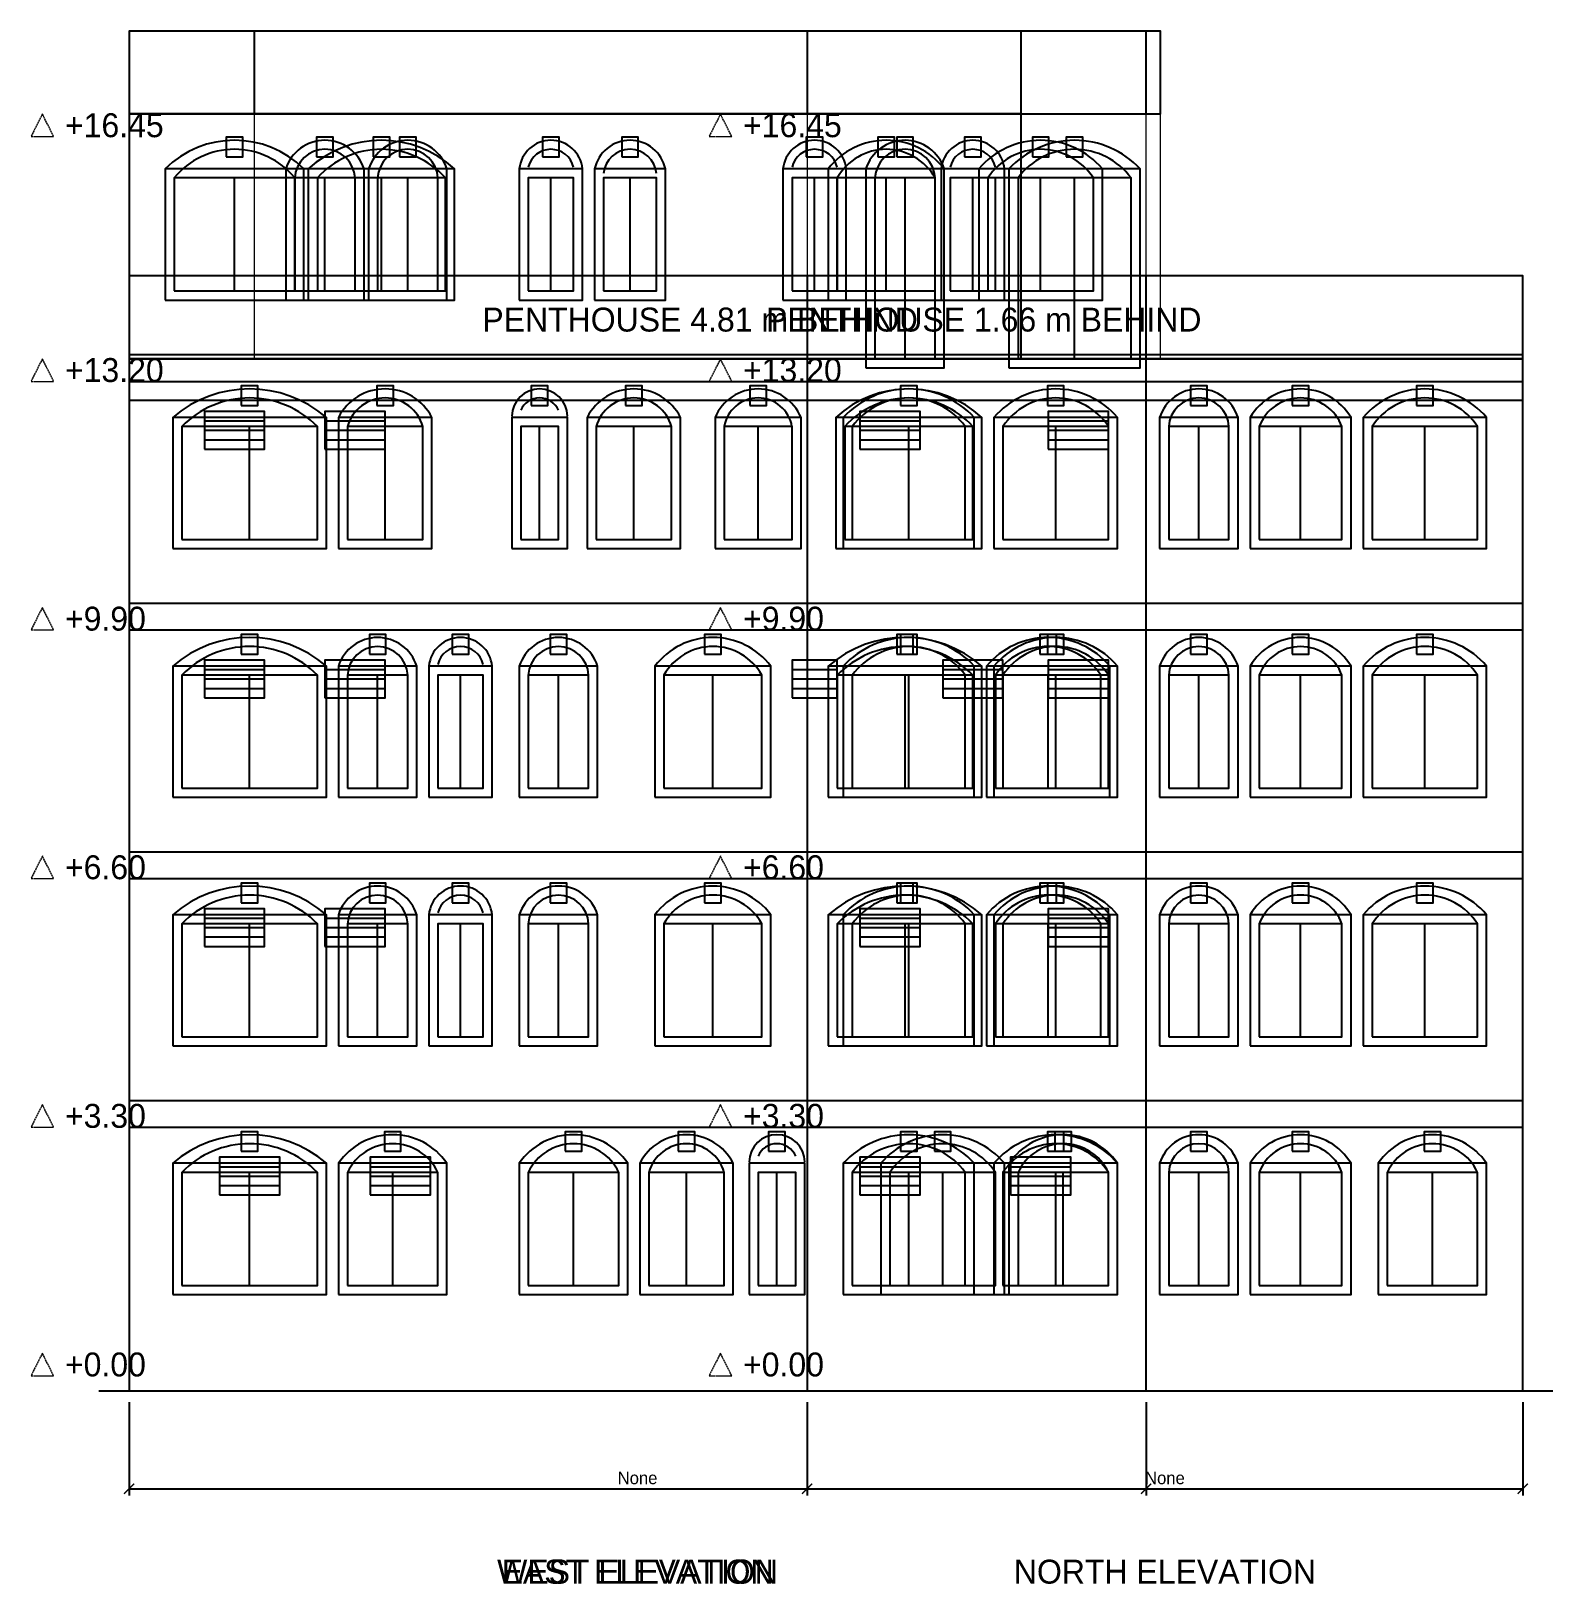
# Model space of a CAD drawing. Header units: millimetres. Extents: x 2200 to 22400, y -3063 to 17550.
import ezdxf
from ezdxf.enums import TextEntityAlignment as Align

# ---------------------------------------------------------------- set-up
doc = ezdxf.new("R2010")
doc.units = ezdxf.units.MM
doc.header["$LTSCALE"] = 20
doc.linetypes.add('DASHED', pattern=[1.524, 1.27, -0.254])
for name, color, linetype, lineweight in [('A-ANNO-DIMS', 5, 'CONTINUOUS', 13), ('A-ANNO-SYMB', 5, 'DASHED', 13), ('A-ANNO-TEXT', 7, 'CONTINUOUS', 13), ('A-FLOR', 7, 'CONTINUOUS', 25), ('A-FURN', 6, 'CONTINUOUS', 13)]:
    doc.layers.add(name, color=color, linetype=linetype, lineweight=lineweight)
doc.dimstyles.new('ARCH', dxfattribs={"dimtxt": 2.2, "dimasz": 1.8, "dimexe": 1.2, "dimexo": 2, "dimgap": 0.8, "dimtad": 1, "dimlfac": 0.001, "dimblk": 'ARCHTICK', "dimcen": 2.5, "dimazin": 3, "dimtfac": 1, "dimtmove": 0, "dimatfit": 3})

# ---------------------------------------------------------------- blocks, each defined once
blk = doc.blocks.new('_ARCHTICK')
at = {"color": 0, "linetype": 'BYBLOCK', "const_width": 0.15}
blk.add_lwpolyline([(-0.5, -0.5), (0.5, 0.5)], dxfattribs=at)

msp = doc.modelspace()

# ---------------------------------------------------------------- linework, layer by layer
at = {"layer": 'A-ANNO-SYMB'}
for points in [[(2350, 16450), (2200, 16150), (2500, 16150)], [(2350, 16450), (2200, 16150), (2500, 16150)], [(11350, 16450), (11200, 16150), (11500, 16150)], [(2350, 13200), (2200, 12900), (2500, 12900)], [(2350, 13200), (2200, 12900), (2500, 12900)], [(11350, 13200), (11200, 12900), (11500, 12900)], [(2350, 9900), (2200, 9600), (2500, 9600)], [(2350, 9900), (2200, 9600), (2500, 9600)], [(11350, 9900), (11200, 9600), (11500, 9600)], [(2350, 6600), (2200, 6300), (2500, 6300)], [(2350, 6600), (2200, 6300), (2500, 6300)], [(11350, 6600), (11200, 6300), (11500, 6300)], [(2350, 3300), (2200, 3000), (2500, 3000)], [(2350, 3300), (2200, 3000), (2500, 3000)], [(11350, 3300), (11200, 3000), (11500, 3000)], [(2350, 0), (2200, -300), (2500, -300)], [(2350, 0), (2200, -300), (2500, -300)], [(11350, 0), (11200, -300), (11500, -300)]]:
    msp.add_lwpolyline(points, close=True, dxfattribs=at)
at = {"layer": 'A-FLOR'}
for p, q in [((4900, 14100), (4900, 15600)), ((6100, 14100), (6100, 15600)), ((6850, 14100), (6850, 15600)), ((7200, 14100), (7200, 15600)), ((9100, 14100), (9100, 15600)), ((10150, 14100), (10150, 15600)), ((12600, 14100), (12600, 15600)), ((13550, 14100), (13550, 15600)), ((13800, 13200), (13800, 15600)), ((14700, 14100), (14700, 15600)), ((15600, 14100), (15600, 15600)), ((16050, 13200), (16050, 15600)), ((4500, 12375), (5300, 12375)), ((6100, 12375), (6900, 12375)), ((13200, 12375), (14000, 12375)), ((15700, 12375), (16500, 12375)), ((4500, 12250), (5300, 12250)), ((5100, 10800), (5100, 12300)), ((6100, 12250), (6900, 12250)), ((6900, 10800), (6900, 12300)), ((8950, 10800), (8950, 12300)), ((10200, 10800), (10200, 12300)), ((11850, 10800), (11850, 12300)), ((13200, 12250), (14000, 12250)), ((13850, 10800), (13850, 12300)), ((13850, 10800), (13850, 12300)), ((15700, 12250), (16500, 12250)), ((15800, 10800), (15800, 12300)), ((17700, 10800), (17700, 12300)), ((19050, 10800), (19050, 12300)), ((20700, 10800), (20700, 12300)), ((4500, 12125), (5300, 12125)), ((6100, 12125), (6900, 12125)), ((13200, 12125), (14000, 12125)), ((15700, 12125), (16500, 12125)), ((4500, 9075), (5300, 9075)), ((6100, 9075), (6900, 9075)), ((12300, 9075), (12900, 9075)), ((14300, 9075), (15100, 9075)), ((15700, 9075), (16500, 9075)), ((4500, 8950), (5300, 8950)), ((5100, 7500), (5100, 9000)), ((6100, 8950), (6900, 8950)), ((6800, 7500), (6800, 9000)), ((7900, 7500), (7900, 9000)), ((9200, 7500), (9200, 9000)), ((11250, 7500), (11250, 9000)), ((12300, 8950), (12900, 8950)), ((13800, 7500), (13800, 9000)), ((13850, 7500), (13850, 9000)), ((14300, 8950), (15100, 8950)), ((15700, 7500), (15700, 9000)), ((15700, 8950), (16500, 8950)), ((15800, 7500), (15800, 9000)), ((17700, 7500), (17700, 9000)), ((19050, 7500), (19050, 9000)), ((20700, 7500), (20700, 9000)), ((4500, 8825), (5300, 8825)), ((6100, 8825), (6900, 8825)), ((12300, 8825), (12900, 8825)), ((14300, 8825), (15100, 8825)), ((15700, 8825), (16500, 8825)), ((4500, 5775), (5300, 5775)), ((6100, 5775), (6900, 5775)), ((13200, 5775), (14000, 5775)), ((15700, 5775), (16500, 5775)), ((4500, 5650), (5300, 5650)), ((5100, 4200), (5100, 5700)), ((6100, 5650), (6900, 5650)), ((6800, 4200), (6800, 5700)), ((7900, 4200), (7900, 5700)), ((9200, 4200), (9200, 5700)), ((11250, 4200), (11250, 5700)), ((13200, 5650), (14000, 5650)), ((13800, 4200), (13800, 5700)), ((13850, 4200), (13850, 5700)), ((15700, 4200), (15700, 5700)), ((15700, 5650), (16500, 5650)), ((15800, 4200), (15800, 5700)), ((17700, 4200), (17700, 5700)), ((19050, 4200), (19050, 5700)), ((20700, 4200), (20700, 5700)), ((4500, 5525), (5300, 5525)), ((6100, 5525), (6900, 5525)), ((13200, 5525), (14000, 5525)), ((15700, 5525), (16500, 5525)), ((4700, 2475), (5500, 2475)), ((6700, 2475), (7500, 2475)), ((13200, 2475), (14000, 2475)), ((15200, 2475), (16000, 2475)), ((4700, 2350), (5500, 2350)), ((5100, 900), (5100, 2400)), ((6700, 2350), (7500, 2350)), ((7000, 900), (7000, 2400)), ((9400, 900), (9400, 2400)), ((10900, 900), (10900, 2400)), ((12100, 900), (12100, 2400)), ((13200, 2350), (14000, 2350)), ((13850, 900), (13850, 2400)), ((14300, 900), (14300, 2400)), ((15200, 2350), (16000, 2350)), ((15800, 900), (15800, 2400)), ((15900, 900), (15900, 2400)), ((17700, 900), (17700, 2400)), ((19050, 900), (19050, 2400)), ((20800, 900), (20800, 2400)), ((4700, 2225), (5500, 2225)), ((6700, 2225), (7500, 2225)), ((13200, 2225), (14000, 2225)), ((15200, 2225), (16000, 2225)), ((3100, -500), (17400, -500)), ((3100, -500), (17400, -500)), ((12100, -500), (22400, -500))]:
    msp.add_line(p, q, dxfattribs=at)
for points in [[(3500, 16450), (15340, 16450), (15340, 17550), (3500, 17550)], [(5160, 16450), (17000, 16450), (17000, 17550), (5160, 17550)], [(12500, 16450), (17190, 16450), (17190, 17550), (12500, 17550)], [(3500, 13200), (15340, 13200), (15340, 16450), (3500, 16450)], [(4790, 15880), (5010, 15880), (5010, 16140), (4790, 16140)], [(5990, 15880), (6210, 15880), (6210, 16140), (5990, 16140)], [(6740, 15880), (6960, 15880), (6960, 16140), (6740, 16140)], [(7090, 15880), (7310, 15880), (7310, 16140), (7090, 16140)], [(8990, 15880), (9210, 15880), (9210, 16140), (8990, 16140)], [(10040, 15880), (10260, 15880), (10260, 16140), (10040, 16140)], [(12490, 15880), (12710, 15880), (12710, 16140), (12490, 16140)], [(13440, 15880), (13660, 15880), (13660, 16140), (13440, 16140)], [(13690, 15880), (13910, 15880), (13910, 16140), (13690, 16140)], [(14590, 15880), (14810, 15880), (14810, 16140), (14590, 16140)], [(15490, 15880), (15710, 15880), (15710, 16140), (15490, 16140)], [(15940, 15880), (16160, 15880), (16160, 16140), (15940, 16140)], [(3980, 13980), (5820, 13980), (5820, 15720), (3980, 15720)], [(5580, 13980), (6620, 13980), (6620, 15720), (5580, 15720)], [(5880, 13980), (7820, 13980), (7820, 15720), (5880, 15720)], [(6680, 13980), (7720, 13980), (7720, 15720), (6680, 15720)], [(8680, 13980), (9520, 13980), (9520, 15720), (8680, 15720)], [(9680, 13980), (10620, 13980), (10620, 15720), (9680, 15720)], [(12180, 13980), (13020, 13980), (13020, 15720), (12180, 15720)], [(12780, 13980), (14320, 13980), (14320, 15720), (12780, 15720)], [(13280, 13080), (14320, 13080), (14320, 15720), (13280, 15720)], [(14280, 13980), (15120, 13980), (15120, 15720), (14280, 15720)], [(14780, 13980), (16420, 13980), (16420, 15720), (14780, 15720)], [(15180, 13080), (16920, 13080), (16920, 15720), (15180, 15720)], [(4100, 14100), (5700, 14100), (5700, 15600), (4100, 15600)], [(5700, 14100), (6500, 14100), (6500, 15600), (5700, 15600)], [(6000, 14100), (7700, 14100), (7700, 15600), (6000, 15600)], [(6800, 14100), (7600, 14100), (7600, 15600), (6800, 15600)], [(8800, 14100), (9400, 14100), (9400, 15600), (8800, 15600)], [(9800, 14100), (10500, 14100), (10500, 15600), (9800, 15600)], [(12300, 14100), (12900, 14100), (12900, 15600), (12300, 15600)], [(12900, 14100), (14200, 14100), (14200, 15600), (12900, 15600)], [(13400, 13200), (14200, 13200), (14200, 15600), (13400, 15600)], [(14400, 14100), (15000, 14100), (15000, 15600), (14400, 15600)], [(14900, 14100), (16300, 14100), (16300, 15600), (14900, 15600)], [(15300, 13200), (16800, 13200), (16800, 15600), (15300, 15600)], [(3500, 13200), (17000, 13200), (17000, 14300), (3500, 14300)], [(3500, 13200), (17000, 13200), (17000, 14300), (3500, 14300)], [(12500, 13200), (22000, 13200), (22000, 14300), (12500, 14300)], [(3500, 12900), (17000, 12900), (17000, 13250), (3500, 13250)], [(3500, 12900), (17000, 12900), (17000, 13250), (3500, 13250)], [(3500, -500), (17000, -500), (17000, 13200), (3500, 13200)], [(3500, 12650), (17000, 12650), (17000, 13200), (3500, 13200)], [(3500, -500), (17000, -500), (17000, 13200), (3500, 13200)], [(3500, 12650), (17000, 12650), (17000, 13200), (3500, 13200)], [(12500, 12900), (22000, 12900), (22000, 13250), (12500, 13250)], [(12500, -500), (22000, -500), (22000, 13200), (12500, 13200)], [(12500, 12650), (22000, 12650), (22000, 13200), (12500, 13200)], [(4990, 12580), (5210, 12580), (5210, 12840), (4990, 12840)], [(6790, 12580), (7010, 12580), (7010, 12840), (6790, 12840)], [(8840, 12580), (9060, 12580), (9060, 12840), (8840, 12840)], [(10090, 12580), (10310, 12580), (10310, 12840), (10090, 12840)], [(11740, 12580), (11960, 12580), (11960, 12840), (11740, 12840)], [(13740, 12580), (13960, 12580), (13960, 12840), (13740, 12840)], [(13740, 12580), (13960, 12580), (13960, 12840), (13740, 12840)], [(15690, 12580), (15910, 12580), (15910, 12840), (15690, 12840)], [(17590, 12580), (17810, 12580), (17810, 12840), (17590, 12840)], [(18940, 12580), (19160, 12580), (19160, 12840), (18940, 12840)], [(20590, 12580), (20810, 12580), (20810, 12840), (20590, 12840)], [(4080, 10680), (6120, 10680), (6120, 12420), (4080, 12420)], [(4500, 12000), (5300, 12000), (5300, 12500), (4500, 12500)], [(6100, 12000), (6900, 12000), (6900, 12500), (6100, 12500)], [(6280, 10680), (7520, 10680), (7520, 12420), (6280, 12420)], [(8580, 10680), (9320, 10680), (9320, 12420), (8580, 12420)], [(9580, 10680), (10820, 10680), (10820, 12420), (9580, 12420)], [(11280, 10680), (12420, 10680), (12420, 12420), (11280, 12420)], [(12880, 10680), (14820, 10680), (14820, 12420), (12880, 12420)], [(12980, 10680), (14720, 10680), (14720, 12420), (12980, 12420)], [(13200, 12000), (14000, 12000), (14000, 12500), (13200, 12500)], [(14980, 10680), (16620, 10680), (16620, 12420), (14980, 12420)], [(15700, 12000), (16500, 12000), (16500, 12500), (15700, 12500)], [(17180, 10680), (18220, 10680), (18220, 12420), (17180, 12420)], [(18380, 10680), (19720, 10680), (19720, 12420), (18380, 12420)], [(19880, 10680), (21520, 10680), (21520, 12420), (19880, 12420)], [(4200, 10800), (6000, 10800), (6000, 12300), (4200, 12300)], [(6400, 10800), (7400, 10800), (7400, 12300), (6400, 12300)], [(8700, 10800), (9200, 10800), (9200, 12300), (8700, 12300)], [(9700, 10800), (10700, 10800), (10700, 12300), (9700, 12300)], [(11400, 10800), (12300, 10800), (12300, 12300), (11400, 12300)], [(13000, 10800), (14700, 10800), (14700, 12300), (13000, 12300)], [(13100, 10800), (14600, 10800), (14600, 12300), (13100, 12300)], [(15100, 10800), (16500, 10800), (16500, 12300), (15100, 12300)], [(17300, 10800), (18100, 10800), (18100, 12300), (17300, 12300)], [(18500, 10800), (19600, 10800), (19600, 12300), (18500, 12300)], [(20000, 10800), (21400, 10800), (21400, 12300), (20000, 12300)], [(3500, 9600), (17000, 9600), (17000, 9950), (3500, 9950)], [(3500, 9600), (17000, 9600), (17000, 9950), (3500, 9950)], [(12500, 9600), (22000, 9600), (22000, 9950), (12500, 9950)], [(4990, 9280), (5210, 9280), (5210, 9540), (4990, 9540)], [(6690, 9280), (6910, 9280), (6910, 9540), (6690, 9540)], [(7790, 9280), (8010, 9280), (8010, 9540), (7790, 9540)], [(9090, 9280), (9310, 9280), (9310, 9540), (9090, 9540)], [(11140, 9280), (11360, 9280), (11360, 9540), (11140, 9540)], [(13690, 9280), (13910, 9280), (13910, 9540), (13690, 9540)], [(13740, 9280), (13960, 9280), (13960, 9540), (13740, 9540)], [(15590, 9280), (15810, 9280), (15810, 9540), (15590, 9540)], [(15690, 9280), (15910, 9280), (15910, 9540), (15690, 9540)], [(17590, 9280), (17810, 9280), (17810, 9540), (17590, 9540)], [(18940, 9280), (19160, 9280), (19160, 9540), (18940, 9540)], [(20590, 9280), (20810, 9280), (20810, 9540), (20590, 9540)], [(4080, 7380), (6120, 7380), (6120, 9120), (4080, 9120)], [(4500, 8700), (5300, 8700), (5300, 9200), (4500, 9200)], [(6100, 8700), (6900, 8700), (6900, 9200), (6100, 9200)], [(6280, 7380), (7320, 7380), (7320, 9120), (6280, 9120)], [(7480, 7380), (8320, 7380), (8320, 9120), (7480, 9120)], [(8680, 7380), (9720, 7380), (9720, 9120), (8680, 9120)], [(10480, 7380), (12020, 7380), (12020, 9120), (10480, 9120)], [(12300, 8700), (12900, 8700), (12900, 9200), (12300, 9200)], [(12780, 7380), (14820, 7380), (14820, 9120), (12780, 9120)], [(12980, 7380), (14720, 7380), (14720, 9120), (12980, 9120)], [(14300, 8700), (15100, 8700), (15100, 9200), (14300, 9200)], [(14880, 7380), (16520, 7380), (16520, 9120), (14880, 9120)], [(14980, 7380), (16620, 7380), (16620, 9120), (14980, 9120)], [(15700, 8700), (16500, 8700), (16500, 9200), (15700, 9200)], [(17180, 7380), (18220, 7380), (18220, 9120), (17180, 9120)], [(18380, 7380), (19720, 7380), (19720, 9120), (18380, 9120)], [(19880, 7380), (21520, 7380), (21520, 9120), (19880, 9120)], [(4200, 7500), (6000, 7500), (6000, 9000), (4200, 9000)], [(6400, 7500), (7200, 7500), (7200, 9000), (6400, 9000)], [(7600, 7500), (8200, 7500), (8200, 9000), (7600, 9000)], [(8800, 7500), (9600, 7500), (9600, 9000), (8800, 9000)], [(10600, 7500), (11900, 7500), (11900, 9000), (10600, 9000)], [(12900, 7500), (14700, 7500), (14700, 9000), (12900, 9000)], [(13100, 7500), (14600, 7500), (14600, 9000), (13100, 9000)], [(15000, 7500), (16400, 7500), (16400, 9000), (15000, 9000)], [(15100, 7500), (16500, 7500), (16500, 9000), (15100, 9000)], [(17300, 7500), (18100, 7500), (18100, 9000), (17300, 9000)], [(18500, 7500), (19600, 7500), (19600, 9000), (18500, 9000)], [(20000, 7500), (21400, 7500), (21400, 9000), (20000, 9000)], [(3500, 6300), (17000, 6300), (17000, 6650), (3500, 6650)], [(3500, 6300), (17000, 6300), (17000, 6650), (3500, 6650)], [(12500, 6300), (22000, 6300), (22000, 6650), (12500, 6650)], [(4990, 5980), (5210, 5980), (5210, 6240), (4990, 6240)], [(6690, 5980), (6910, 5980), (6910, 6240), (6690, 6240)], [(7790, 5980), (8010, 5980), (8010, 6240), (7790, 6240)], [(9090, 5980), (9310, 5980), (9310, 6240), (9090, 6240)], [(11140, 5980), (11360, 5980), (11360, 6240), (11140, 6240)], [(13690, 5980), (13910, 5980), (13910, 6240), (13690, 6240)], [(13740, 5980), (13960, 5980), (13960, 6240), (13740, 6240)], [(15590, 5980), (15810, 5980), (15810, 6240), (15590, 6240)], [(15690, 5980), (15910, 5980), (15910, 6240), (15690, 6240)], [(17590, 5980), (17810, 5980), (17810, 6240), (17590, 6240)], [(18940, 5980), (19160, 5980), (19160, 6240), (18940, 6240)], [(20590, 5980), (20810, 5980), (20810, 6240), (20590, 6240)], [(4080, 4080), (6120, 4080), (6120, 5820), (4080, 5820)], [(4500, 5400), (5300, 5400), (5300, 5900), (4500, 5900)], [(6100, 5400), (6900, 5400), (6900, 5900), (6100, 5900)], [(6280, 4080), (7320, 4080), (7320, 5820), (6280, 5820)], [(7480, 4080), (8320, 4080), (8320, 5820), (7480, 5820)], [(8680, 4080), (9720, 4080), (9720, 5820), (8680, 5820)], [(10480, 4080), (12020, 4080), (12020, 5820), (10480, 5820)], [(12780, 4080), (14820, 4080), (14820, 5820), (12780, 5820)], [(12980, 4080), (14720, 4080), (14720, 5820), (12980, 5820)], [(13200, 5400), (14000, 5400), (14000, 5900), (13200, 5900)], [(14880, 4080), (16520, 4080), (16520, 5820), (14880, 5820)], [(14980, 4080), (16620, 4080), (16620, 5820), (14980, 5820)], [(15700, 5400), (16500, 5400), (16500, 5900), (15700, 5900)], [(17180, 4080), (18220, 4080), (18220, 5820), (17180, 5820)], [(18380, 4080), (19720, 4080), (19720, 5820), (18380, 5820)], [(19880, 4080), (21520, 4080), (21520, 5820), (19880, 5820)], [(4200, 4200), (6000, 4200), (6000, 5700), (4200, 5700)], [(6400, 4200), (7200, 4200), (7200, 5700), (6400, 5700)], [(7600, 4200), (8200, 4200), (8200, 5700), (7600, 5700)], [(8800, 4200), (9600, 4200), (9600, 5700), (8800, 5700)], [(10600, 4200), (11900, 4200), (11900, 5700), (10600, 5700)], [(12900, 4200), (14700, 4200), (14700, 5700), (12900, 5700)], [(13100, 4200), (14600, 4200), (14600, 5700), (13100, 5700)], [(15000, 4200), (16400, 4200), (16400, 5700), (15000, 5700)], [(15100, 4200), (16500, 4200), (16500, 5700), (15100, 5700)], [(17300, 4200), (18100, 4200), (18100, 5700), (17300, 5700)], [(18500, 4200), (19600, 4200), (19600, 5700), (18500, 5700)], [(20000, 4200), (21400, 4200), (21400, 5700), (20000, 5700)], [(3500, 3000), (17000, 3000), (17000, 3350), (3500, 3350)], [(3500, 3000), (17000, 3000), (17000, 3350), (3500, 3350)], [(12500, 3000), (22000, 3000), (22000, 3350), (12500, 3350)], [(4990, 2680), (5210, 2680), (5210, 2940), (4990, 2940)], [(6890, 2680), (7110, 2680), (7110, 2940), (6890, 2940)], [(9290, 2680), (9510, 2680), (9510, 2940), (9290, 2940)], [(10790, 2680), (11010, 2680), (11010, 2940), (10790, 2940)], [(11990, 2680), (12210, 2680), (12210, 2940), (11990, 2940)], [(13740, 2680), (13960, 2680), (13960, 2940), (13740, 2940)], [(14190, 2680), (14410, 2680), (14410, 2940), (14190, 2940)], [(15690, 2680), (15910, 2680), (15910, 2940), (15690, 2940)], [(15790, 2680), (16010, 2680), (16010, 2940), (15790, 2940)], [(17590, 2680), (17810, 2680), (17810, 2940), (17590, 2940)], [(18940, 2680), (19160, 2680), (19160, 2940), (18940, 2940)], [(20690, 2680), (20910, 2680), (20910, 2940), (20690, 2940)], [(4080, 780), (6120, 780), (6120, 2520), (4080, 2520)], [(4700, 2100), (5500, 2100), (5500, 2600), (4700, 2600)], [(6280, 780), (7720, 780), (7720, 2520), (6280, 2520)], [(6700, 2100), (7500, 2100), (7500, 2600), (6700, 2600)], [(8680, 780), (10120, 780), (10120, 2520), (8680, 2520)], [(10280, 780), (11520, 780), (11520, 2520), (10280, 2520)], [(11730, 780), (12470, 780), (12470, 2520), (11730, 2520)], [(12980, 780), (14720, 780), (14720, 2520), (12980, 2520)], [(13200, 2100), (14000, 2100), (14000, 2600), (13200, 2600)], [(13480, 780), (15120, 780), (15120, 2520), (13480, 2520)], [(14980, 780), (16620, 780), (16620, 2520), (14980, 2520)], [(15180, 780), (16620, 780), (16620, 2520), (15180, 2520)], [(15200, 2100), (16000, 2100), (16000, 2600), (15200, 2600)], [(17180, 780), (18220, 780), (18220, 2520), (17180, 2520)], [(18380, 780), (19720, 780), (19720, 2520), (18380, 2520)], [(20080, 780), (21520, 780), (21520, 2520), (20080, 2520)], [(4200, 900), (6000, 900), (6000, 2400), (4200, 2400)], [(6400, 900), (7600, 900), (7600, 2400), (6400, 2400)], [(8800, 900), (10000, 900), (10000, 2400), (8800, 2400)], [(10400, 900), (11400, 900), (11400, 2400), (10400, 2400)], [(11850, 900), (12350, 900), (12350, 2400), (11850, 2400)], [(13100, 900), (14600, 900), (14600, 2400), (13100, 2400)], [(13600, 900), (15000, 900), (15000, 2400), (13600, 2400)], [(15100, 900), (16500, 900), (16500, 2400), (15100, 2400)], [(15300, 900), (16500, 900), (16500, 2400), (15300, 2400)], [(17300, 900), (18100, 900), (18100, 2400), (17300, 2400)], [(18500, 900), (19600, 900), (19600, 2400), (18500, 2400)], [(20200, 900), (21400, 900), (21400, 2400), (20200, 2400)]]:
    msp.add_lwpolyline(points, close=True, dxfattribs=at)
for centre, radius, start, end in [((4900, 14796.316), 1303.684, 45.1144933, 134.8855067), ((6100, 15554.211), 545.789, 17.6836291, 162.3163709), ((6850, 14671.974), 1428.026, 47.2142193, 132.7857807), ((7200, 15554.211), 545.789, 17.6836291, 162.3163709), ((9100, 15677.895), 422.105, 5.7248105, 174.2751895), ((10150, 15619.342), 480.658, 12.0881843, 167.9118157), ((12600, 15677.895), 422.105, 5.7248105, 174.2751895), ((13550, 15129.868), 970.132, 37.4667233, 142.5332767), ((13800, 15554.211), 545.789, 17.6836291, 162.3163709), ((14700, 15677.895), 422.105, 5.7248105, 174.2751895), ((15600, 15025.263), 1074.737, 40.2726069, 139.7273931), ((16050, 14914.079), 1185.921, 42.8103589, 137.1896411), ((4900, 14947.895), 1032.105, 39.1845638, 140.8154362), ((6100, 15579.474), 400.526, 2.9376014, 177.0623986), ((6850, 14839.342), 1140.658, 41.8250954, 138.1749046), ((7200, 15579.474), 400.526, 2.9376014, 177.0623986), ((9100, 15671.579), 308.421, 13.4196736, 166.5803264), ((10150, 15628.816), 351.184, 4.7065937, 175.2934063), ((12600, 15671.579), 308.421, 13.4196736, 166.5803264), ((13550, 15234.079), 745.921, 29.3775735, 150.6224265), ((13800, 15579.474), 400.526, 2.9376014, 177.0623986), ((14700, 15671.579), 308.421, 13.4196736, 166.5803264), ((15600, 15145.263), 834.737, 33.0087228, 146.9912772), ((16050, 15049.868), 930.132, 36.2603738, 143.7396262), ((5100, 11241.053), 1558.947, 49.1343426, 130.8656574), ((6900, 12104.211), 695.789, 26.9914666, 153.0085334), ((8950, 12429.868), 370.132, 1.5277969, 178.4722031), ((10200, 12104.211), 695.789, 26.9914666, 153.0085334), ((11850, 12182.5), 617.5, 22.6198649, 157.3801351), ((13850, 11371.974), 1428.026, 47.2142193, 132.7857807), ((13850, 11614.079), 1185.921, 42.8103589, 137.1896411), ((15800, 11725.263), 1074.737, 40.2726069, 139.7273931), ((17700, 12254.211), 545.789, 17.6836291, 162.3163709), ((19050, 12019.342), 780.658, 30.8792911, 149.1207089), ((20700, 11725.263), 1074.737, 40.2726069, 139.7273931), ((5100, 11424.211), 1255.789, 44.2188967, 135.7811033), ((6900, 12161.053), 518.947, 15.530332, 164.469668), ((8950, 12407.763), 272.237, 23.3185853, 156.6814147), ((10200, 12161.053), 518.947, 15.530332, 164.469668), ((11850, 12223.553), 456.447, 9.6415322, 170.3584678), ((13850, 11539.342), 1140.658, 41.8250954, 138.1749046), ((13850, 11749.868), 930.132, 36.2603738, 143.7396262), ((15800, 11845.263), 834.737, 33.0087228, 146.9912772), ((17700, 12279.474), 400.526, 2.9376014, 177.0623986), ((19050, 12091.974), 588.026, 20.718105, 159.281895), ((20700, 11845.263), 834.737, 33.0087228, 146.9912772), ((5100, 7941.053), 1558.947, 49.1343426, 130.8656574), ((6800, 8954.211), 545.789, 17.6836291, 162.3163709), ((7900, 9077.895), 422.105, 5.7248105, 174.2751895), ((9200, 8954.211), 545.789, 17.6836291, 162.3163709), ((11250, 8529.868), 970.132, 37.4667233, 142.5332767), ((13800, 7941.053), 1558.947, 49.1343426, 130.8656574), ((13850, 8314.079), 1185.921, 42.8103589, 137.1896411), ((15700, 8425.263), 1074.737, 40.2726069, 139.7273931), ((15800, 8425.263), 1074.737, 40.2726069, 139.7273931), ((17700, 8954.211), 545.789, 17.6836291, 162.3163709), ((19050, 8719.342), 780.658, 30.8792911, 149.1207089), ((20700, 8425.263), 1074.737, 40.2726069, 139.7273931), ((5100, 8124.211), 1255.789, 44.2188967, 135.7811033), ((6800, 8979.474), 400.526, 2.9376014, 177.0623986), ((7900, 9071.579), 308.421, 13.4196736, 166.5803264), ((9200, 8979.474), 400.526, 2.9376014, 177.0623986), ((11250, 8634.079), 745.921, 29.3775735, 150.6224265), ((13800, 8124.211), 1255.789, 44.2188967, 135.7811033), ((13850, 8449.868), 930.132, 36.2603738, 143.7396262), ((15700, 8545.263), 834.737, 33.0087228, 146.9912772), ((15800, 8545.263), 834.737, 33.0087228, 146.9912772), ((17700, 8979.474), 400.526, 2.9376014, 177.0623986), ((19050, 8791.974), 588.026, 20.718105, 159.281895), ((20700, 8545.263), 834.737, 33.0087228, 146.9912772), ((5100, 4641.053), 1558.947, 49.1343426, 130.8656574), ((6800, 5654.211), 545.789, 17.6836291, 162.3163709), ((7900, 5777.895), 422.105, 5.7248105, 174.2751895), ((9200, 5654.211), 545.789, 17.6836291, 162.3163709), ((11250, 5229.868), 970.132, 37.4667233, 142.5332767), ((13800, 4641.053), 1558.947, 49.1343426, 130.8656574), ((13850, 5014.079), 1185.921, 42.8103589, 137.1896411), ((15700, 5125.263), 1074.737, 40.2726069, 139.7273931), ((15800, 5125.263), 1074.737, 40.2726069, 139.7273931), ((17700, 5654.211), 545.789, 17.6836291, 162.3163709), ((19050, 5419.342), 780.658, 30.8792911, 149.1207089), ((20700, 5125.263), 1074.737, 40.2726069, 139.7273931), ((5100, 4824.211), 1255.789, 44.2188967, 135.7811033), ((6800, 5679.474), 400.526, 2.9376014, 177.0623986), ((7900, 5771.579), 308.421, 13.4196736, 166.5803264), ((9200, 5679.474), 400.526, 2.9376014, 177.0623986), ((11250, 5334.079), 745.921, 29.3775735, 150.6224265), ((13800, 4824.211), 1255.789, 44.2188967, 135.7811033), ((13850, 5149.868), 930.132, 36.2603738, 143.7396262), ((15700, 5245.263), 834.737, 33.0087228, 146.9912772), ((15800, 5245.263), 834.737, 33.0087228, 146.9912772), ((17700, 5679.474), 400.526, 2.9376014, 177.0623986), ((19050, 5491.974), 588.026, 20.718105, 159.281895), ((20700, 5245.263), 834.737, 33.0087228, 146.9912772), ((5100, 1341.053), 1558.947, 49.1343426, 130.8656574), ((7000, 2027.895), 872.105, 34.3518072, 145.6481928), ((9400, 2027.895), 872.105, 34.3518072, 145.6481928), ((10900, 2204.211), 695.789, 26.9914666, 153.0085334), ((12100, 2529.868), 370.132, 1.5277969, 178.4722031), ((13850, 1714.079), 1185.921, 42.8103589, 137.1896411), ((14300, 1825.263), 1074.737, 40.2726069, 139.7273931), ((15800, 1825.263), 1074.737, 40.2726069, 139.7273931), ((15900, 2027.895), 872.105, 34.3518072, 145.6481928), ((17700, 2354.211), 545.789, 17.6836291, 162.3163709), ((19050, 2119.342), 780.658, 30.8792911, 149.1207089), ((20800, 2027.895), 872.105, 34.3518072, 145.6481928), ((5100, 1524.211), 1255.789, 44.2188967, 135.7811033), ((7000, 2116.316), 663.684, 25.305113, 154.694887), ((9400, 2116.316), 663.684, 25.305113, 154.694887), ((10900, 2261.053), 518.947, 15.530332, 164.469668), ((12100, 2507.763), 272.237, 23.3185853, 156.6814147), ((13850, 1849.868), 930.132, 36.2603738, 143.7396262), ((14300, 1945.263), 834.737, 33.0087228, 146.9912772), ((15800, 1945.263), 834.737, 33.0087228, 146.9912772), ((15900, 2116.316), 663.684, 25.305113, 154.694887), ((17700, 2379.474), 400.526, 2.9376014, 177.0623986), ((19050, 2191.974), 588.026, 20.718105, 159.281895), ((20800, 2116.316), 663.684, 25.305113, 154.694887)]:
    msp.add_arc(centre, radius, start, end, dxfattribs=at)
at = {"layer": 'A-FURN'}
for points in [[(5160, 13200), (17000, 13200), (17000, 16450), (5160, 16450)], [(12500, 13200), (17190, 13200), (17190, 16450), (12500, 16450)]]:
    msp.add_lwpolyline(points, close=True, dxfattribs=at)

# ---------------------------------------------------------------- texts
at = {"layer": 'A-ANNO-TEXT'}
for s, p in [('+16.45', (2650, 16300)), ('+16.45', (2650, 16300)), ('+16.45', (11650, 16300)), ('+13.20', (2650, 13050)), ('+13.20', (2650, 13050)), ('+13.20', (11650, 13050)), ('+9.90', (2650, 9750)), ('+9.90', (2650, 9750)), ('+9.90', (11650, 9750)), ('+6.60', (2650, 6450)), ('+6.60', (2650, 6450)), ('+6.60', (11650, 6450)), ('+3.30', (2650, 3150)), ('+3.30', (2650, 3150)), ('+3.30', (11650, 3150)), ('+0.00', (2650, -150)), ('+0.00', (2650, -150)), ('+0.00', (11650, -150))]:
    msp.add_text(s, height=317.5, dxfattribs=at).set_placement(p, align=Align.MIDDLE_LEFT)
for s, p in [('PENTHOUSE 4.81 m BEHIND', (11080, 13720)), ('PENTHOUSE 1.66 m BEHIND', (14845, 13720)), ('WEST ELEVATION', (10250, -2900)), ('EAST ELEVATION', (10250, -2900)), ('NORTH ELEVATION', (17250, -2900))]:
    msp.add_text(s, height=317.5, dxfattribs=at).set_placement(p, align=Align.MIDDLE_CENTER)

# ---------------------------------------------------------------- dimensions: what is measured, and where the dimension line sits
at = {"layer": 'A-ANNO-DIMS'}
for base, p1, p2 in [((3500, -1800), (3500, -500), (17000, -500)), ((3500, -1800), (3500, -500), (17000, -500)), ((12500, -1800), (12500, -500), (22000, -500))]:
    msp.add_linear_dim(base=base, p1=p1, p2=p2, text='None', dimstyle='ARCH', override={"dimscale": 75}, dxfattribs=at).render()

doc.saveas('drawing.dxf')
